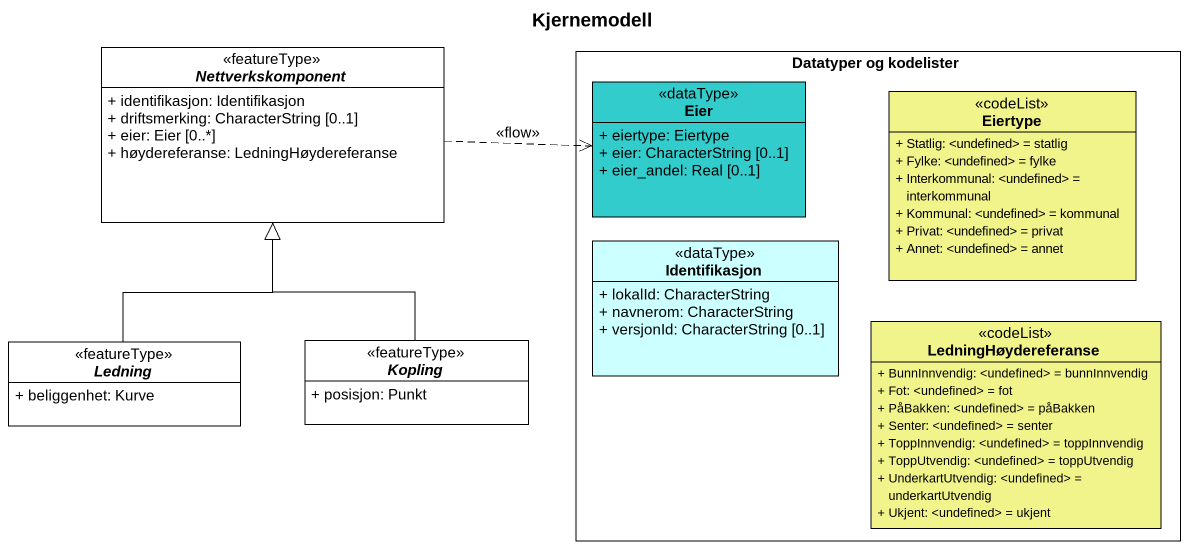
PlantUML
@startuml
title Kjernemodell
hide circle
hide empty members
skinparam classAttributeIconSize 0
abstract class Nettverkskomponent <<featureType>> #FFFFFF {
  + identifikasjon: Identifikasjon
  + driftsmerking: CharacterString [0..1]
  + eier: Eier [0..*]
  + høydereferanse: LedningHøydereferanse
}
rectangle "Datatyper og kodelister" as Datatyper_og_kodelister {
  class Eier <<dataType>> #33CCCC {
    + eiertype: Eiertype
    + eier: CharacterString [0..1]
    + eier_andel: Real [0..1]
  }
  class Eiertype <<codeList>> #F1F38B {
    + Statlig: <undefined> = statlig
    + Fylke: <undefined> = fylke
    + Interkommunal: <undefined> = interkommunal
    + Kommunal: <undefined> = kommunal
    + Privat: <undefined> = privat
    + Annet: <undefined> = annet
  }
  class Identifikasjon <<dataType>> #CCFFFF {
    + lokalId: CharacterString
    + navnerom: CharacterString
    + versjonId: CharacterString [0..1]
  }
  class LedningHøydereferanse <<codeList>> #F1F38B {
    + BunnInnvendig: <undefined> = bunnInnvendig
    + Fot: <undefined> = fot
    + PåBakken: <undefined> = påBakken
    + Senter: <undefined> = senter
    + ToppInnvendig: <undefined> = toppInnvendig
    + ToppUtvendig: <undefined> = toppUtvendig
    + UnderkartUtvendig: <undefined> = underkartUtvendig
    + Ukjent: <undefined> = ukjent
  }
}
abstract class Ledning <<featureType>> #FFFFFF {
  + beliggenhet: Kurve
}
abstract class Kopling <<featureType>> #FFFFFF {
  + posisjon: Punkt
}
Nettverkskomponent .right.> Eier : <<flow>>
Ledning -up-|> Nettverkskomponent
Kopling -up-|> Nettverkskomponent
@enduml
